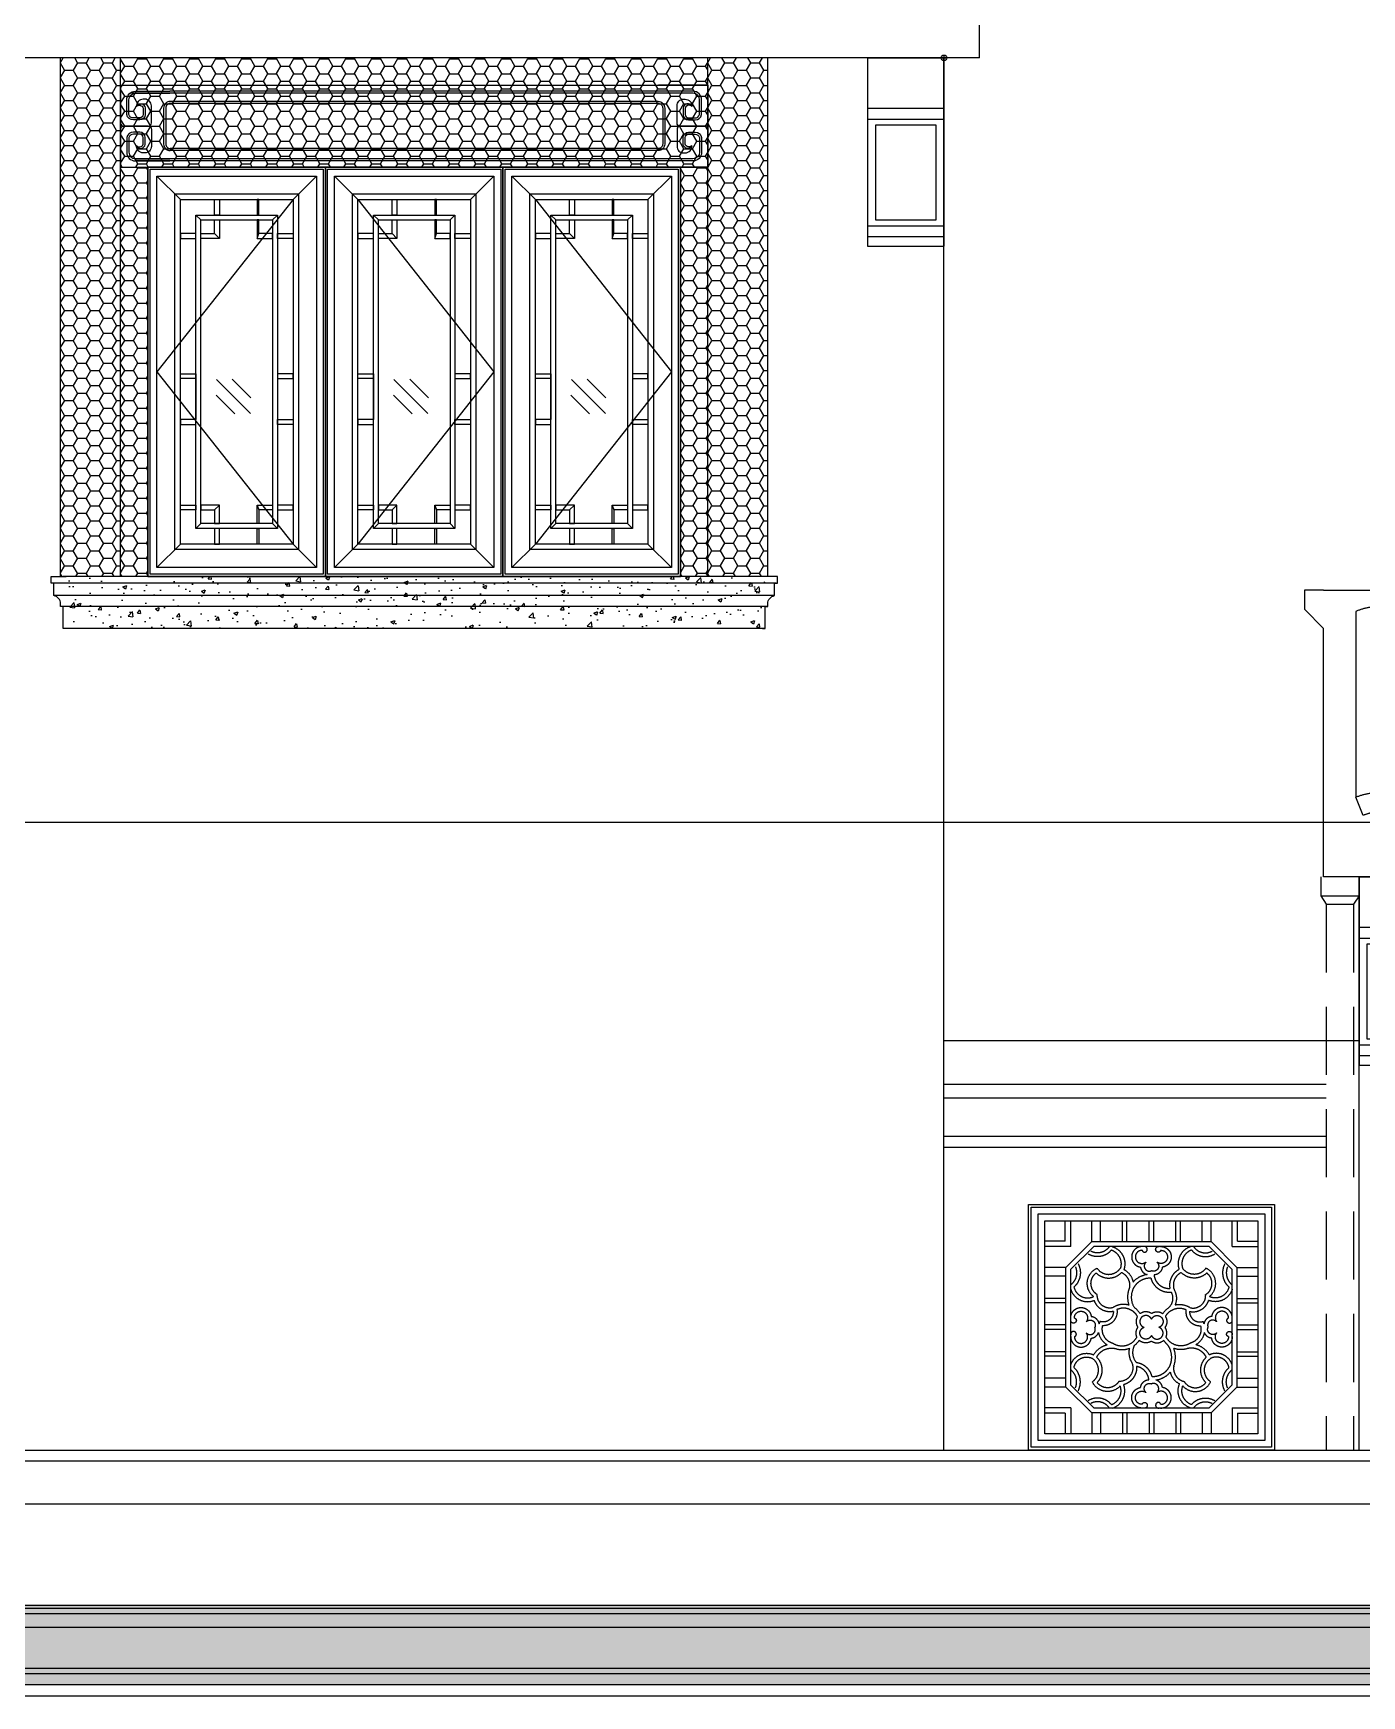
# Model space of a CAD drawing. Extents: x 296441 to 853063, y 459050 to 1117990.
# Drawn here: x 624354 to 629219, y 999063 to 1005153 of the extents above; entities that cross this region are included whole.
import ezdxf
from ezdxf.xclip import XClip

# ---------------------------------------------------------------- set-up
doc = ezdxf.new("R2010")
doc.units = 0
doc.header["$LTSCALE"] = 1000
doc.header["$XCLIPFRAME"] = 0
for name, pattern in [('CENTER-1', [10, 6.25, -1.25, 1.25, -1.25]), ('CENTER2', [28.574999999999996, 19.05, -3.174999999999999, 3.174999999999999, -3.174999999999999]), ('E1-ELEV-N$0$HIDDEN', [0.375, 0.25, -0.125]), ('huachuang-LM-900$0$HIDDEN2', [4.762499999999999, 3.175, -1.5875])]:
    doc.linetypes.add(name, pattern=pattern)
for name, color, linetype in [('17-ELEV$0$G-XREF', 2, 'Continuous'), ('95', 95, 'Continuous'), ('E1-ELEV-N$0$$0$A-ELEV-HEVY', 2, 'Continuous'), ('E1-ELEV-N$0$A-ELEV-HEVY', 2, 'Continuous'), ('E1-ELEV-N$0$A-ELEV-MEDM', 4, 'Continuous'), ('E1-ELEV-N$0$A-ELEV-PFIX', 40, 'Continuous'), ('E1-ELEV-N$0$A-ELEV-THIN', 144, 'Continuous'), ('E1-ELEV-N$0$A-ELEV-XTHIN', 5, 'Continuous'), ('E1-ELEV-N$0$CT-01-E$0$A-ELEV-MEDM-HEVY', 2, 'Continuous'), ('E1-ELEV-N$0$CT-01-E$0$A-ELEV-THIN', 144, 'Continuous'), ('E1-ELEV-N$0$CT-01-E$0$G-XREF', 2, 'Continuous'), ('E1-ELEV-N$0$G-XREF', 2, 'Continuous'), ('E1-ELEV-N$0$LPM540255$0$A-ELEV-MEDM', 4, 'Continuous'), ('E1-ELEV-N$0$LPM540255$0$A-ELEV-THIN', 144, 'Continuous'), ('E1-ELEV-N$0$LPM540255$0$A-ELEV-THIN-GRAY', 252, 'Continuous'), ('E1-ELEV-N$0$LPM540255$0$A-WALL', 1, 'Continuous'), ('E2-E3-ELEV-N$0$G-XREF', 2, 'Continuous'), ('G-GRID', 8, 'CENTER2'), ('G-XREF', 2, 'Continuous'), ('huachuang-LM-900$0$A-DETL-OVLK', 133, 'Continuous'), ('huachuang-LM-900$0$A-ELEV-HDDN', 161, 'huachuang-LM-900$0$HIDDEN2'), ('huachuang-LM-900$0$ele-ss-line', 155, 'Continuous'), ('huachuang-LM-900$0$FUR', 155, 'Continuous'), ('ZT1_通用--填充---PM、LM、DY、JD', 8, 'Continuous'), ('主框线', 4, 'Continuous'), ('副框内口线', 6, 'Continuous'), ('花格栅', 6, 'Continuous'), ('铝合金花格条', 5, 'Continuous')]:
    doc.layers.add(name, color=color, linetype=linetype)
doc.layers.add('E1-ELEV-N$0$CT-01-E$0$A(750)$0$A-ANNO-NPLT', color=215, linetype='Continuous', plot=False)

# ---------------------------------------------------------------- blocks, each defined once
blk = doc.blocks.new('E1-ELEV-N$0$飞砖-E')
at = {"layer": 'E1-ELEV-N$0$A-ELEV-HEVY'}
blk.add_lwpolyline([(0, 0), (70, 0), (70, -70), (0, -140)], dxfattribs=at)
blk = doc.blocks.new('E1-ELEV-N$0$CT-01-E$0$DWD')
at = {"layer": 'E1-ELEV-N$0$CT-01-E$0$A(750)$0$A-ANNO-NPLT'}
for p, q in [((-10, 0), (10, 0)), ((0, 10), (0, -10))]:
    blk.add_line(p, q, dxfattribs=at)
blk.add_circle((0, 0), 10, dxfattribs=at)
blk = doc.blocks.new('E1-ELEV-N$0$CT-01-E')
at = {"layer": 'E1-ELEV-N$0$CT-01-E$0$A-ELEV-MEDM-HEVY'}
for p, q in [((-280, 0), (0, 0)), ((-280, 0), (-280, -690.0000000000437)), ((0, 0), (0, -690.0000000000437)), ((-280, -225.0000000000437), (0, -225.0000000000582)), ((-280, -615.0000000000728), (0, -615.0000000000728)), ((-280, -690.0000000000437), (0, -690.0000000000437))]:
    blk.add_line(p, q, dxfattribs=at)
at = {"layer": 'E1-ELEV-N$0$CT-01-E$0$A-ELEV-THIN', "ltscale": 0.1}
for p, q in [((-280, -185.0000000000728), (0, -185.0000000000873)), ((-280, -655.0000000000582), (0, -655.0000000000582))]:
    blk.add_line(p, q, dxfattribs=at)
blk.add_lwpolyline([(-250, -245.0000000000582), (-30, -245.0000000000582), (-30, -595.0000000000582), (-250, -595.0000000000582)], close=True, dxfattribs=at)
at = {"layer": 'E1-ELEV-N$0$CT-01-E$0$G-XREF'}
blk.add_blockref('E1-ELEV-N$0$CT-01-E$0$DWD', (0, 0), dxfattribs=at)
blk = doc.blocks.new('E1-ELEV-N$0$LPM540255$0$回纹头1A-E')
at = {"layer": 'E1-ELEV-N$0$LPM540255$0$A-ELEV-MEDM'}
for p, q in [((0, 0), (120, 0)), ((0, 0), (0, -200)), ((0, -200), (119.9999999998836, -200))]:
    blk.add_line(p, q, dxfattribs=at)
at = {"layer": 'E1-ELEV-N$0$LPM540255$0$A-ELEV-THIN'}
for points in [[(-1.164153218269348e-10, -91.99999999949068, 0.414213562390854), (7.999999999883585, -99.9999999999709), (67.00000000008731, -99.9999999999709), (7.999999999883585, -99.9999999999709), (67.00000000008731, -99.9999999999709, 0.414213562355336), (75.00000000008731, -91.9999999999709), (74.9999999999709, -50.40000000096916, 0.4142135623908541), (58.9999999999709, -34.39999999996508), (54.99999999915599, -34.39999999999418, 0.4272940225238311), (38.52088220507721, -52.43935514769692, -0.5965115786824848), (55.00000000008731, -56), (54.9999999999709, -72.0000000003929, -0.414213562355336), (46.9999999999709, -79.99999999994179), (31.00000000008731, -79.99999999991269, -0.3445430035071395), (19.99999999988358, -71.99999999991269), (19.99999999988358, -35.99999999902502, -0.414213427603688), (35.99999263870995, -19.99999999998545), (119.9999999997672, -19.99999999998545)], [(121.0000050608069, -45.00000000001455, 0.4142136971421124), (110, -56.00000000069849), (110, -143.9999999999127, 0.4142136971422424), (121.0000050606905, -154.9999999999272, 0.4142136971422424)], [(-1.164153218269348e-10, -108.0000000004511, -0.414213562390854), (7.999999999883585, -99.9999999999709), (67.00000000008731, -99.9999999999709), (7.999999999883585, -99.9999999999709), (67.00000000008731, -99.9999999999709, -0.414213562355336), (75.00000000008731, -107.9999999999709), (74.9999999999709, -149.5999999989726, -0.4142135623908541), (58.9999999999709, -165.5999999999767), (54.99999999915599, -165.5999999999476, -0.4272940225238311), (38.52088220507721, -147.5606448522449, 0.5965115786824848), (55.00000000008731, -143.9999999999418), (54.9999999999709, -127.9999999995489, 0.414213562355336), (46.9999999999709, -120), (31.00000000008731, -120.0000000000291, 0.3445430035071395), (19.99999999988358, -128.0000000000291), (19.99999999988358, -164.0000000009168, 0.414213427603688), (35.99999263870995, -179.9999999999563), (119.9999999997672, -179.9999999999563)]]:
    blk.add_lwpolyline(points, format="xyb", dxfattribs=at)
at = {"layer": 'E1-ELEV-N$0$LPM540255$0$A-ELEV-THIN-GRAY'}
for points in [[(38.48250360201928, -51.30087691385415, -0.7201932216565652), (60.00000000008731, -55.36506726680091), (59.9999999999709, -72.000000000422, -0.4142135623556092), (46.9999999999709, -84.99999999994179), (31.00000000008731, -84.99999999991269, -0.3693926074614691), (14.99999999988358, -71.99999999979627), (14.99999999988358, -35.99999999902502, -0.4142134276036953), (35.9999903383432, -14.99999999998545), (119.9999999997672, -14.99999999998545)], [(121.0000073611736, -40.00000000001455, 0.4142136971425143), (105, -56.00000000100408), (105, -143.9999999999127, 0.4142136971418046), (121.0000073611736, -159.9999999999272)], [(38.48250360201928, -148.6991230860876, 0.7201932216565652), (60.00000000008731, -144.6349327331409), (59.9999999999709, -127.9999999995198, 0.4142135623556092), (46.9999999999709, -115), (31.00000000008731, -115.0000000000291, 0.3693926074614691), (14.99999999988358, -128.0000000001455), (14.99999999988358, -164.0000000009168, 0.4142134276036953), (35.9999903383432, -184.9999999999563), (119.9999999997672, -184.9999999999563)]]:
    blk.add_lwpolyline(points, format="xyb", dxfattribs=at)
blk = doc.blocks.new('*U542')
at = {"layer": 'E1-ELEV-N$0$A-ELEV-MEDM'}
for p, q in [((3.000015183177311, 300.0000000001164), (2150.000000006359, 300.0000000001164)), ((3.000015183177311, 8.731149137020111e-11), (2150.000000006359, 8.731149137020111e-11))]:
    blk.add_line(p, q, dxfattribs=at)
at = {"layer": 'E1-ELEV-N$0$LPM540255$0$A-ELEV-THIN'}
for p, q in [((1968.499992415978, 270.0000000001237), (33.59779423699365, 270.0000000002401)), ((1968.499992415978, 232.5000000000073), (181.5000000001164, 232.5000000000728)), ((1968.499992415978, 67.50000000011642), (181.5000075911084, 67.50000000013824)), ((1968.499992415978, 30.00000000000728), (53.99995055526961, 30.00000000012369))]:
    blk.add_line(p, q, dxfattribs=at)
at = {"layer": 'E1-ELEV-N$0$LPM540255$0$A-ELEV-THIN-GRAY'}
for p, q in [((1968.499992415978, 277.5000000001164), (179.9999999997235, 277.500000000131)), ((1968.499992415978, 240.0000000000073), (181.5000110418332, 240.0000000000728)), ((1968.499992415978, 22.50000000000728), (53.9999433538178, 22.50000000012369)), ((1968.499992415978, 60.00000000011642), (181.4999999993743, 60.00000000013097))]:
    blk.add_line(p, q, dxfattribs=at)
at = {"layer": 'E1-ELEV-N$0$LPM540255$0$A-WALL', "yscale": 1.500000000000582, "zscale": 1.500000000000582}
for p, xscale in [((0, 300.0000000001164), 1.500000000000582), ((2150.000000006359, 300.0000000044456), -1.500000000000582)]:
    blk.add_blockref('E1-ELEV-N$0$LPM540255$0$回纹头1A-E', p, dxfattribs=dict(at, xscale=xscale))
blk = doc.blocks.new('E1-ELEV-N$0$cfdhf')
at = {"layer": 'E1-ELEV-N$0$$0$A-ELEV-HEVY'}
blk.add_lwpolyline([(0, -190.000317406375), (10, -190.000317406375), (10, -110.000317406375), (20, -110.000317406375), (20, -100.000317406375, -0.3620499351813308), (45, -70.00031740637496), (45, -25.00031740637496), (55, -25.00031740637496), (55, -0.0003174063749611378), (0, 0.006060618674382567)], format="xyb", dxfattribs=at)
blk = doc.blocks.new('单层玻璃')
at = {"layer": '95'}
for p, q in [((-1.216571543132886, -0.08520069334190339), (0.08520069322548807, 1.216571543191094)), ((-1.183139254106209, -1.183139254106209), (1.183139254106209, 1.183139254106209)), ((-0.08520069322548807, -1.216571543249302), (1.216571543132886, 0.08520069334190339))]:
    blk.add_line(p, q, dxfattribs=at)
blk = doc.blocks.new('*U2056')
at = {"color": 8}
for p, q in [((118.8000094052404, -18.80000940524042), (33.00000940542668, 66.99999059480615)), ((531.1999905947596, -18.80000940524042), (616.999990595039, 66.99999059480615)), ((118.8000094052404, -1281.19999059476), (33.00000940542668, -1366.999990594806)), ((531.1999905947596, -1281.19999059476), (616.999990595039, -1366.999990594806))]:
    blk.add_line(p, q, dxfattribs=at)
blk.add_lwpolyline([(616.999990595039, -1366.999990594806), (33.00000940542668, -1366.999990594806), (33.00000940542668, 66.99999059480615), (616.999990595039, 66.99999059480615)], close=True)
at = {"color": 2, "ltscale": 250}
blk.add_lwpolyline([(531.1999905947596, -1281.19999059476), (118.8000094052404, -1281.19999059476), (118.8000094052404, -18.80000940524042), (531.1999905947596, -18.80000940524042)], close=True, dxfattribs=at)
at = {"layer": '主框线'}
blk.add_lwpolyline([(642, -1392), (8, -1392), (8, 92), (642, 92)], close=True, dxfattribs=at)
at = {"layer": '副框内口线', "linetype": 'CENTER-1', "ltscale": 40}
blk.add_lwpolyline([(650, -1400), (0, -1400), (0, 100), (650, 100)], close=True, dxfattribs=at)
at = {"layer": '花格栅', "color": 6, "ltscale": 250}
blk.add_lwpolyline([(551.1999905947596, -1301.19999059476), (98.80000940524042, -1301.19999059476), (98.80000940524042, 1.199990594759583), (551.1999905947596, 1.199990594759583)], close=True, dxfattribs=at)
at = {"layer": '铝合金花格条'}
for p, q in [((175.800009411294, -675), (175.8000094103627, -825)), ((474.1999905924313, -675), (474.1999905915, -825))]:
    blk.add_line(p, q, dxfattribs=at)
for points in [[(243.8000094075687, -18.80000940139871), (261.8000094075687, -18.80000940046739), (261.8000094103627, -75.80000940046739), (243.8000094103627, -75.80000940139871)], [(406.1999905942939, -18.80000940139871), (400.1999905942939, -18.80000940046739), (400.1999905915, -75.80000940046739), (406.1999905915, -75.80000940139871)], [(474.1999905915, -1224.19999059476), (175.8000094103627, -1224.19999059476), (175.8000094103627, -75.80000940558966), (474.1999905915, -75.80000940558966)], [(456.1999905915, -1206.19999059476), (193.8000094103627, -1206.19999059476), (193.8000094103627, -93.80000940558966), (456.1999905915, -93.80000940558966)], [(118.8000094061717, -143.8000094027957), (118.8000094052404, -161.8000094027957), (175.8000094052404, -161.8000094055897), (175.8000094061717, -143.8000094055897)], [(531.1999905947596, -143.8000094027957), (531.1999905956909, -161.8000094027957), (474.1999905956909, -161.8000094055897), (474.1999905947596, -143.8000094055897)], [(175.800009411294, -675), (118.800009411294, -675), (118.800009411294, -657), (175.800009411294, -657)], [(474.1999905915, -675), (531.1999905915, -675), (531.1999905915, -657), (474.1999905915, -657)], [(175.800009411294, -825), (118.800009411294, -825), (118.800009411294, -843), (175.800009411294, -843)], [(474.1999905915, -825), (531.1999905915, -825), (531.1999905915, -843), (474.1999905915, -843)], [(118.8000094061717, -1156.199990597088), (118.8000094052404, -1138.199990597088), (175.8000094052404, -1138.199990594294), (175.8000094061717, -1156.199990594294)], [(531.1999905947596, -1156.199990597554), (531.1999905956909, -1138.199990597554), (474.1999905956909, -1138.19999059476), (474.1999905947596, -1156.19999059476)], [(243.8000094075687, -1281.199990598951), (261.8000094075687, -1281.199990599882), (261.8000094103627, -1224.199990599882), (243.8000094103627, -1224.199990598951)], [(406.1999905942939, -1281.199990598951), (400.1999905942939, -1281.199990599882), (400.1999905915, -1224.199990599882), (406.1999905915, -1224.199990598951)]]:
    blk.add_lwpolyline(points, close=True, dxfattribs=at)
for points in [[(193.8000094103627, -93.80000940558966), (175.8000094103627, -75.80000940558966)], [(261.8000094094314, -161.8000094055897), (243.8000094094314, -143.8000094055897), (243.8000094094314, -93.80000940558966), (261.8000094094314, -93.80000940558966), (261.8000094094314, -161.8000094055897), (193.8000094094314, -161.8000094055897), (193.8000094094314, -143.8000094055897), (243.8000094094314, -143.8000094055897)], [(400.1999905924313, -161.8000094055897), (406.1999905924313, -143.8000094055897), (406.1999905924313, -93.80000940558966), (400.1999905924313, -93.80000940558966), (400.1999905924313, -161.8000094055897), (456.1999905924313, -161.8000094055897), (456.1999905924313, -143.8000094055897), (406.1999905924313, -143.8000094055897)], [(456.1999905915, -93.80000940558966), (474.1999905915, -75.80000940558966)], [(261.8000094094314, -1138.19999059476), (243.8000094094314, -1156.19999059476), (243.8000094094314, -1206.19999059476), (261.8000094094314, -1206.19999059476), (261.8000094094314, -1138.19999059476), (193.8000094094314, -1138.19999059476), (193.8000094094314, -1156.19999059476), (243.8000094094314, -1156.19999059476)], [(400.1999905924313, -1138.19999059476), (406.1999905924313, -1156.19999059476), (406.1999905924313, -1206.19999059476), (400.1999905924313, -1206.19999059476), (400.1999905924313, -1138.19999059476), (456.1999905924313, -1138.19999059476), (456.1999905924313, -1156.19999059476), (406.1999905924313, -1156.19999059476)]]:
    blk.add_lwpolyline(points, dxfattribs=at)
at = {"layer": '铝合金花格条', "elevation": -0.06302419923047158}
for points in [[(193.8000094103627, -1206.19999059476), (175.8000094103627, -1224.19999059476)], [(456.1999905915, -1206.19999059476), (474.1999905915, -1224.19999059476)]]:
    blk.add_lwpolyline(points, dxfattribs=at)
at = {"extrusion": (0, 0, -1), "xscale": 52.5, "yscale": 52.5, "zscale": -52.5}
blk.add_blockref('单层玻璃', (-313.1052317788854, -740.4806957957335), dxfattribs=at)
blk = doc.blocks.new('20200401144250')
at = {"ltscale": 1000}
blk.add_lwpolyline([(0, -1500), (1950, -1500), (1950, 0), (0, 0)], close=True, dxfattribs=at)
for points in [[(531.1999905947596, -118.8000094052404), (33.00000940542668, -750), (531.1999905947596, -1381.19999059476)], [(768.8000094052404, -118.8000094052404), (1266.999990594573, -750), (768.8000094052404, -1381.19999059476)], [(1418.80000940524, -118.8000094052404), (1916.999990594573, -750), (1418.80000940524, -1381.19999059476)]]:
    blk.add_lwpolyline(points, dxfattribs=at)
for p in [(0, -100), (650, -100), (1300, -100)]:
    blk.add_blockref('*U2056', p, dxfattribs=at)
blk = doc.blocks.new('E1-ELEV-N$0$cxdsvg')
at = {"layer": 'ZT1_通用--填充---PM、LM、DY、JD', "ltscale": 1000}
h = blk.add_hatch(dxfattribs=at)
h.set_pattern_fill('HONEY', color=256, scale=20)
h.set_pattern_definition([(0, (-2895.000000006985, -0.002319281920790672), (47.625, 27.4963), [31.75, -63.5]), (120, (-2895.000000006985, -0.002319281920790672), (-47.62499431007805, 27.49630985523391), [31.74999999999999, -63.49999999999997]), (59.99999999999999, (-2895.000000006985, -0.002319281920790672), (5.689921946938625e-06, 54.99260985523389), [-63.5, 31.75])])
h.paths.add_polyline_path([(-2895.000000006985, -0.002319281920790672), (-2675.000000007101, -0.002319281920790672), (-2675.000000007101, 1899.993939381093), (-2895.000000006985, 1899.993939381093)])
h = blk.add_hatch(dxfattribs=at)
h.set_pattern_fill('HONEY', color=256, scale=20)
h.set_pattern_definition([(0, (-2675.000000007101, 1499.993939381093), (47.625, 27.4963), [31.75, -63.5]), (120, (-2675.000000007101, 1499.993939381093), (-47.62499431007805, 27.49630985523391), [31.74999999999999, -63.49999999999997]), (59.99999999999999, (-2675.000000007101, 1499.993939381093), (5.689921946938625e-06, 54.99260985523389), [-63.5, 31.75])])
h.paths.add_polyline_path([(-524.9999999998836, 1499.993939381093), (-2675.000000007101, 1499.993939381093), (-2675.000000007101, 1899.993939381093), (-524.9999999998836, 1899.993939381093)])
h = blk.add_hatch(dxfattribs=at)
h.set_pattern_fill('HONEY', color=256, scale=20)
h.set_pattern_definition([(0, (-525, -0.00127560505643487), (47.625, 27.4963), [31.75, -63.5]), (120, (-525, -0.00127560505643487), (-47.62499431007805, 27.49630985523391), [31.74999999999999, -63.49999999999997]), (59.99999999999999, (-525, -0.00127560505643487), (5.689921946938625e-06, 54.99260985523389), [-63.5, 31.75])])
h.paths.add_polyline_path([(-525, -0.00127560505643487), (-304.9999999998836, -0.00127560505643487), (-304.9999999998836, 1899.993939381326), (-525, 1899.993939381326)])
h = blk.add_hatch(dxfattribs=at)
h.set_pattern_fill('HONEY', color=256, scale=20)
h.set_pattern_definition([(0, (-2675.000000006985, -0.00127560505643487), (47.625, 27.4963), [31.75, -63.5]), (120, (-2675.000000006985, -0.00127560505643487), (-47.62499431007805, 27.49630985523391), [31.74999999999999, -63.49999999999997]), (59.99999999999999, (-2675.000000006985, -0.00127560505643487), (5.689921946938625e-06, 54.99260985523389), [-63.5, 31.75])])
h.paths.add_polyline_path([(-2675.000000006985, -0.00127560505643487), (-2575.00000000163, -0.00127560505643487), (-2575.00000000163, 1499.993939375971), (-2675.000000006985, 1499.993939375971)])
h = blk.add_hatch(dxfattribs=at)
h.set_pattern_fill('HONEY', color=256, scale=20)
h.set_pattern_definition([(0, (-625.000000001397, -0.00127560505643487), (47.625, 27.4963), [31.75, -63.5]), (120, (-625.000000001397, -0.00127560505643487), (-47.62499431007805, 27.49630985523391), [31.74999999999999, -63.49999999999997]), (59.99999999999999, (-625.000000001397, -0.00127560505643487), (5.689921946938625e-06, 54.99260985523389), [-63.5, 31.75])])
h.paths.add_polyline_path([(-625.000000001397, 1499.993939373409), (-525, 1499.993939373409), (-525, -0.00127560505643487), (-625.000000001397, -0.00127560505643487)])
h = blk.add_hatch(dxfattribs=at)
h.set_pattern_fill('混凝土', color=256, scale=20)
h.set_pattern_definition([(49.99999999999999, (-2875.000000006636, -190.0063780250493), (143.4520365201507, -12.55042699651902), [15, -165]), (355, (-2875.000000006636, -190.0063780250493), (-27.7502667226, 150.4384267400024), [12, -132]), (100.4514, (-2863.045664006611, -191.052246025065), (115.7018763428043, 137.8879084121907), [12.748038, -140.2284224]), (46.18420000000002, (-2875.000000006636, -150.0063780250493), (213.4482097251289, -33.10380286580362), [22.49999999999999, -247.4999999999999]), (96.6356, (-2857.212651006645, -152.7650394251104), (186.9325411097407, 194.8235741800883), [19.1220576, -210.3426]), (351.1842, (-2875.000000006636, -150.0063780250493), (186.9323890267254, 194.8237201850649), [18, -198]), (21, (-2855.000000006636, -160.0063780250493), (119.3814104236923, -80.52377813306776), [15, -165]), (326.0000000000001, (-2855.000000006636, -160.0063780250493), (48.66306638431634, 145.0300090093706), [12, -132]), (71.4514, (-2845.051553406636, -166.7166992251296), (168.044525716298, 64.50609934199048), [12.748038, -140.2284224]), (37.50000000000001, (-2875.000000006636, -190.0063780250493), (2.431971063458134, 66.5787707662623), [0, -130.4, 0, -134, 0, -132.5]), (7.499999999999999, (-2875.000000006636, -190.0063780250493), (52.61390748842972, 78.88234237647205), [0, -76.39999999999999, 0, -127.4, 0, -50.5]), (327.5, (-2919.600000006612, -190.0063780250493), (106.7644872344818, -4.510974346875951), [0, -50, 0, -156, 0, -207]), (317.5, (-2939.600000006612, -190.0063780250493), (116.6372338684772, 20.02099646646354), [0, -65, 0, -103.6, 0, -147])])
h.paths.add_polyline_path([(-315, -190.0063780250493), (-2875.000000006636, -190.0063780250493), (-2875.000000006636, -0.006060618674382567), (-315, -0.006060618674382567)])
at = {"layer": 'E1-ELEV-N$0$A-ELEV-HEVY'}
for p, q in [((-315, -0.00127560505643487), (-2885.000000006636, -0.00127560505643487)), ((-315.0000000001164, -190.0063780250493), (-2885.000000006636, -190.0063780250493))]:
    blk.add_line(p, q, dxfattribs=at)
at = {"layer": 'E1-ELEV-N$0$A-ELEV-MEDM'}
for p, q in [((-2895.000000006985, -0.006060618674382567), (-2895.000000007101, 1899.993939381326)), ((-2675.000000006985, -0.006060618674382567), (-2675.000000007101, 1899.993939381326)), ((-525, -0.006060618674382567), (-524.9999999998836, 1899.993939381326)), ((-305, -0.006060618674382567), (-304.9999999998836, 1899.993939381326)), ((-2675.000000007101, 1499.993939381326), (-524.9999999998836, 1499.993939381093)), ((-2575.000000006985, -0.006060618674382567), (-2575.000000006985, 1499.993939381326)), ((-625, -0.006060618674382567), (-625, 1499.993939381326))]:
    blk.add_line(p, q, dxfattribs=at)
at = {"layer": 'E1-ELEV-N$0$A-ELEV-XTHIN'}
for p, q in [((-275.0000000001164, -25.00637802504934), (-2925.000000006636, -25.00637802504934)), ((-280.0000000001164, -70.00637802504934), (-2920.000000006636, -70.00637802504934)), ((-305.0000000001164, -110.0063780250493), (-2895.000000006636, -110.0063780250493))]:
    blk.add_line(p, q, dxfattribs=at)
at = {"ltscale": 1000}
blk.add_blockref('20200401144250', (-2575.000000006985, 1499.993939381326), dxfattribs=at)
at = {"layer": 'E1-ELEV-N$0$A-ELEV-HEVY'}
for name, p in [('*U542', (-2675.000000006286, 1499.993939381326)), ('E1-ELEV-N$0$cfdhf', (-325, -0.006060618674382567))]:
    blk.add_blockref(name, p, dxfattribs=at)
at = {"layer": 'E1-ELEV-N$0$A-ELEV-HEVY', "xscale": -1}
blk.add_blockref('E1-ELEV-N$0$cfdhf', (-2875.000000006636, -0.006060618674382567), dxfattribs=at)
blk = doc.blocks.new('huachuang-LM-900$0$drrr')
at = {"layer": 'huachuang-LM-900$0$ele-ss-line'}
for points in [[(-18706.44007660413, 24243.28480743409, -0.3796547044197711), (-18828.51807588732, 24222.73117650527, -0.3796547044197711)], [(-18717.62841935992, 24261.23006307183, -0.3890092409246007), (-18814.16184445957, 24237.087407933, -0.3890092409246007)], [(-18706.44007660413, 24243.28480743409, -0.4000513454454269), (-18659.13050868081, 24148.21121897535)], [(-18702.34877878951, 24261.23006307183, -0.4216024185527203), (-18640.85149299663, 24140.92101039076, -0.4035309250147612)], [(-18543.77376443451, 24261.23006307183, 0.9486523934425225), (-18553.19792763171, 24153.37731623388, 0.3068643581174026), (-18518.523498102, 24113.8484680402, 0.2821081503668065)], [(-18544.45072147388, 24241.59887447003, 1.40676086627731), (-18525.13275042806, 24179.23326564257, 0.8457872710994133), (-18495.81750864819, 24134.23739857562, 0.6327781890346484)], [(-18544.4616770015, 24241.59925051868, 0.5149811279970035), (-18525.05204367003, 24233.57966533123, 0.8394933954766106), (-18535.53741102025, 24261.23006307183, 0.9759562179160017)], [(-18447.18429582131, 24241.59887447003, -1.40676086627731), (-18466.50226686713, 24179.23326564257, -0.8457872710994133), (-18495.81750864819, 24134.23739857562, -0.6327781890346484)], [(-18447.86125286068, 24261.23006307183, -0.9486523934655684), (-18438.43708966377, 24153.37731623388, -0.3600831114455223), (-18481.96222089005, 24112.42498366673, -0.3873103073286403)], [(-18447.17334029369, 24241.59925051868, -0.5149811279970035), (-18466.58297362515, 24233.57966533123, -0.8394933954766106), (-18456.09760627494, 24261.23006307183, -0.9759562179160017)], [(-18289.28623850678, 24261.23006307183, 0.4216024185527203), (-18350.78352429875, 24140.92101039076, 0.4035309250147612)], [(-18285.19494069106, 24243.28480743409, 0.4000513454454269), (-18332.50450861418, 24148.21121897535)], [(-18285.19494069106, 24243.28480743409, 0.37965470441739), (-18163.11694140856, 24222.73117650484, 0.37965470441739)], [(-18274.00659793567, 24261.23006307183, 0.3890092409226463), (-18177.47317283652, 24237.08740793277, 0.3890092409226463)], [(-18895.71987951285, 24155.52937287962, -0.3417006205273901), (-18920.1032229343, 24060.12388755756)], [(-18881.00404570429, 24170.2452066883, -0.3449598119041409), (-18903.03211938747, 24048.79248418584)], [(-18800.00931475861, 23998.34902860311, -0.5578947079026968), (-18781.86122895276, 24147.63256330479)], [(-18700.31716965742, 23939.5812335872, -0.4975291349474307), (-18780.44482588051, 24008.60020404371, -0.531216023126689), (-18786.12351091749, 24122.34227130735, 0.4176869340858921), (-18652.72821367709, 24124.90486453043, -0.3482142362360606), (-18612.21455431554, 24042.68404105058, -0.3457872164411792)], [(-18781.86122895276, 24147.63256330479, 0.5301147014872915), (-18659.13050868081, 24148.21121897792, 0.4176869340815832)], [(-18640.85149299663, 24140.92101039076, -0.231358389258697), (-18592.32366031525, 24074.54156571397)], [(-18350.78352429985, 24140.92101039056, 0.3270154344390024), (-18399.28380991123, 24041.50512605753)], [(-18291.31784763777, 23939.5812335872, 0.4975291349474307), (-18211.19019141518, 24008.60020404371, 0.531216023126689), (-18205.51150637879, 24122.34227130735, -0.4176869340858921), (-18338.90680361919, 24124.90486453043, 0.3908110369154717), (-18376.27902784336, 24033.3461717103, 0.2799280340896067)], [(-18191.62570253697, 23998.34902860311, 0.5578947079047148), (-18209.77378834283, 24147.63256330497, -0.5301147014814644), (-18332.50450861418, 24148.21121897555)], [(-18110.6309715914, 24170.24520668757, 0.3449598119018253), (-18088.60289790772, 24048.79248418584)], [(-18095.91513778274, 24155.52937287899, 0.3417006205245881), (-18071.53179436198, 24060.12388755756)], [(-18920.1032229343, 24036.75186393799, 0.4371314547628702), (-18796.25008862885, 23978.56378645964)], [(-18903.03223817331, 24048.79301167855, 0.4793489466745911), (-18800.00931475822, 23998.34902860274, 2.012087229757842)], [(-18612.21455431554, 24042.68404105058, 0.1860253504738854), (-18613.9656788002, 23953.17827147996, 0.1860253504738854)], [(-18594.0274009697, 24035.26317250936, 0.241132090806021), (-18585.83661863834, 23940.05884914107, 0.241132090806021)], [(-18498.71494447091, 24095.01831289281, 0.3152033184477099), (-18594.0274009697, 24035.26317250936)], [(-18518.5234981001, 24113.84846804039, 0.1835353384424862), (-18592.32366031525, 24074.54156571397)], [(-18498.71494447091, 24095.01831289281, 0.371554337404031), (-18392.6506703819, 24022.35125449027, 0.371554337404031)], [(-18481.96222089005, 24112.42498366673, 0.4011596528648583), (-18399.28380991123, 24041.50512605753)], [(-18376.27902784336, 24033.3461717103, -0.2326181594245149), (-18371.89602663439, 23954.68500780509, -0.2326181594245149)], [(-18071.53179436198, 24036.75186393799, -0.4371314547628702), (-18195.38492866683, 23978.56378645964)], [(-18088.60277912218, 24048.79301167855, -0.4793489466745911), (-18191.62570253807, 23998.34902860274, -2.012087229757842)], [(-18696.17855110236, 23920.37931511061, -0.3872514771437005), (-18796.25008862836, 23978.56378645964, -0.3872514771437005)], [(-18613.9656788002, 23953.17827147996, 0.2239244659218461), (-18700.31716965742, 23939.581233587)], [(-18392.6506703819, 24022.35125448989, -0.3248643142744294), (-18403.88188149538, 23941.30699339815)], [(-18371.89602663439, 23954.68500780509, -0.2086865544350221), (-18291.31784763797, 23939.581233587)], [(-18295.45646619391, 23920.37931511061, 0.3872514771439045), (-18195.38492866723, 23978.56378645947, 0.3872514771439045)], [(-18900.47241038078, 23885.58851713918, -0.5149811279970035), (-18892.45282519297, 23866.1788838082, -0.8394933954766106), (-18920.1032229343, 23876.66425115792, -0.9759562179160017)], [(-18920.1032229343, 23884.90060457256, -0.9486523934655684), (-18812.25047609627, 23894.32476776981, -0.3384672156812081), (-18771.66664287559, 23854.39188255531, -0.3873103073286403)], [(-18900.47203433268, 23885.57756161171, -1.40676086627731), (-18838.10642550497, 23866.25959056623, -0.8457872710994133), (-18793.11055843802, 23836.94434878567, -0.6327781890346484)], [(-18696.1060839204, 23920.39496678605, -0.521855203615898), (-18766.58067372313, 23867.86474338837, 0.03763907840860867), (-18771.66664287559, 23854.39188255512, 0.03763907840860867)], [(-18569.45014762959, 23893.46676418206, 0.3983128156243109), (-18677.32643409643, 23930.07925121867, -0.4775690475434103), (-18753.70110040315, 23845.58999811605, 0.4096101324698925), (-18699.11992488766, 23753.75273167321, 0.4403961775666117), (-18572.43983901536, 23786.2904530197)], [(-18555.57396273851, 23908.74251082104, 0.1074564466369179), (-18585.83661863834, 23940.05884914107, 0.1074564466369179)], [(-18569.45014762959, 23893.46676418224, 0.3000145324071197), (-18566.75482729999, 23836.94434878567)], [(-18495.81750864819, 23879.18862862945, 1.577817901484526), (-18534.72681764152, 23836.94434878567, 0.8469695493025281)], [(-18495.81750864819, 23909.39069147734, 0.3205417871131805), (-18555.57396273851, 23908.74251082104, 0.3205417871131805)], [(-18495.81750864819, 23909.39069147734, -0.3205417871107491), (-18436.06105455827, 23908.74251082122, -0.3205417871107491)], [(-18495.81750864819, 23879.18862862945, -1.577817901521906), (-18456.90819965407, 23836.94434878567, -0.8469695493025281)], [(-18436.06105455847, 23908.74251082104, -0.1131033918174984), (-18403.88188149498, 23941.3069933987, -0.1131033918174984)], [(-18422.18486966629, 23893.46676418298, -0.3000145324110707), (-18424.88018999639, 23836.94434878567)], [(-18422.18486966629, 23893.46676418206, -0.3983128156243109), (-18314.30858320005, 23930.07925121867, 0.4775690475434103), (-18237.93391689383, 23845.58999811605, -0.4096101324698925), (-18292.51509240772, 23753.75273167321, -0.4403961775666117), (-18419.19517828072, 23786.2904530197)], [(-18295.52893337638, 23920.39496678623, 0.5218552036168222), (-18225.05434357356, 23867.86474338837, -0.03763907841364877), (-18219.9683744211, 23854.39188255311)], [(-18071.53179436198, 23884.90060457256, 0.9486523934655684), (-18179.38454120002, 23894.32476776981, 0.3384672156812081), (-18219.96837442, 23854.39188255531, 0.3873103073286403)], [(-18091.1629829628, 23885.57756161171, 1.40676086627731), (-18153.52859179061, 23866.25959056623, 0.8457872710994133), (-18198.52445885826, 23836.94434878567, 0.6327781890346484)], [(-18091.16260691451, 23885.58851713918, 0.5149811279970035), (-18099.18219210231, 23866.1788838082, 0.8394933954766106), (-18071.53179436198, 23876.66425115792, 0.9759562179160017)], [(-18900.47241038078, 23788.30018043216, 0.5149811279970035), (-18892.45282519297, 23807.70981376295, 0.8394933954766106), (-18920.1032229343, 23797.22444641323, 0.9759562179160017)], [(-18920.1032229343, 23788.9880929988, 0.9486523934425225), (-18812.25047609627, 23779.56392980136, 0.2821081503668065), (-18773.98660639774, 23810.16059393012, 0.2821081503668065)], [(-18900.47203433268, 23788.31113595963, 1.40676086627731), (-18838.10642550497, 23807.62910700493, 0.8457872710994133), (-18793.11055843802, 23836.94434878567, 0.6327781890346484)], [(-18773.98660639774, 23810.16059393029, 0.217415033330206), (-18728.47985852171, 23744.922226738)], [(-18586.37624184007, 23740.8478140851, 0.08939466088811948), (-18559.99972492191, 23768.77627987005)], [(-18572.43983901536, 23786.29045301916, -0.2653927023362111), (-18566.75482729999, 23836.94434878567)], [(-18495.81750864819, 23764.49800609381, -0.3515454070620089), (-18559.99972492191, 23768.77627987005, -0.3515454070620089)], [(-18495.81750864819, 23794.7000689417, -1.577817901484526), (-18534.72681764152, 23836.94434878567, -0.8469695493025281)], [(-18495.81750864819, 23794.7000689417, 1.577817901521906), (-18456.90819965407, 23836.94434878567, 0.8469695493025281)], [(-18495.81750864819, 23764.49800609381, 0.351545407059238), (-18431.63529237397, 23768.77627986967, 0.351545407059238)], [(-18412.52049045455, 23746.70500379957, -0.06771598062680353), (-18431.63529237397, 23768.77627987005)], [(-18419.19517828023, 23786.29045301844, 0.2653927023403264), (-18424.88018999639, 23836.94434878567)], [(-18217.64841089834, 23810.16059393139, -0.2174150333340232), (-18263.15515877417, 23744.92222673782)], [(-18071.53179436198, 23788.9880929988, -0.9486523934425225), (-18179.38454120002, 23779.56392980136, -0.2821081503733662), (-18217.64841089834, 23810.16059393122, -0.2821081503733662)], [(-18091.1629829628, 23788.31113595963, -1.40676086627731), (-18153.52859179061, 23807.62910700493, -0.8457872710994133), (-18198.52445885826, 23836.94434878567, -0.6327781890346484)], [(-18091.16260691451, 23788.30018043216, -0.5149811279970035), (-18099.18219210231, 23807.70981376295, -0.8394933954766106), (-18071.53179436198, 23797.22444641323, -0.9759562179160017)], [(-18920.1032229343, 23638.09313740113, -0.4611821273982161), (-18799.119158861, 23691.69442156946)], [(-18903.03223817331, 23625.0956858928, -0.4958514351015066), (-18807.61309795219, 23673.98298923173, -2.012087229757842)], [(-18799.67141862374, 23691.95688753004, -0.2151780265183517), (-18728.47985852151, 23744.92222673782, -0.2151780265183517)], [(-18598.98434691448, 23651.53744308071, -0.5402960717921979), (-18667.47336390465, 23552.31703155252, -0.531216023126689), (-18781.21543116885, 23546.63834651554, 0.4176869340858921), (-18783.77802439321, 23680.03364375608, -0.3413264389719653), (-18686.00141219952, 23725.62359013144, -0.2799280340896067)], [(-18686.00141219932, 23725.62359013126, 0.1759169368075534), (-18612.0981320853, 23726.79880928038, 0.1759169368075534)], [(-18612.0981320853, 23726.79880928038, 0.199315088517921), (-18598.98434691448, 23651.53744308109)], [(-18586.37624184007, 23740.8478140851, 0.3102830865776203), (-18574.05467289651, 23651.13489215804, 0.1993150885177624)], [(-18397.60761632548, 23638.62552506198, 0.2682793314858808), (-18412.52049045415, 23746.70500379902, 0.2037831621563087)], [(-18378.66170428827, 23633.10887745819, 0.3990992776016675), (-18324.16165339073, 23552.31703155252, 0.531216023126689), (-18210.41958612743, 23546.63834651554, -0.4176869340858921), (-18207.85699290247, 23680.03364375608, 0.3413264389719653), (-18305.63360509586, 23725.62359013144)], [(-18305.63360509986, 23725.62359013053, -0.1737396376441126), (-18378.68038918921, 23726.47647475987, -0.1737396376441126)], [(-18378.66170428827, 23633.10887745746, 0.1878702058045415), (-18378.68038918921, 23726.47647475969)], [(-18191.96359867174, 23691.95688753004, 0.2151780265191327), (-18263.15515877417, 23744.92222673782, 0.2151780265191327)], [(-18071.53179436198, 23638.09313740113, 0.4590528041932906), (-18191.96359867174, 23691.95688753004, 0.4590528041932906)], [(-18088.60277912218, 23625.0956858928, 0.4958514351015066), (-18184.02191934409, 23673.98298923173, 2.012087229757842)], [(-18895.71987951285, 23518.35932469166, 0.341700620526961), (-18920.1032229343, 23613.76481001377)], [(-18881.00404570409, 23503.64349088298, 0.3449598119041731), (-18903.03211938747, 23625.09621338551)], [(-18660.28399039975, 23529.1238626844, -0.5404089007059429), (-18806.50572316662, 23550.90062848013, 0.5328604733506147), (-18807.61309795219, 23673.98298923173)], [(-18574.28440042975, 23631.27875190466, -0.3600518385146682), (-18641.82009970614, 23535.82665399843)], [(-18509.67279640563, 23561.46371390389, 0.3357886383270802), (-18574.28440042975, 23631.27875190466)], [(-18492.92007282427, 23578.87038467835, 0.300878600136266), (-18574.05467289651, 23651.13489215804, 0.300878600136266)], [(-18492.92007282427, 23578.87038467835, 0.3152033184477099), (-18397.60761632548, 23638.62552506198)], [(-18473.11151919318, 23560.04022953114, 0.1908882673808651), (-18397.14561464372, 23601.8967793444)], [(-18397.14561464372, 23601.8967793444, 0.2299825310230659), (-18348.10946661115, 23539.9627882382)], [(-18331.35102689523, 23529.1238626844, 0.5404089007060114), (-18185.12929412867, 23550.90062848013, -0.5328604733506147), (-18184.02191934409, 23673.98298923173)], [(-18110.6309715914, 23503.64349088367, -0.3449598119019437), (-18088.60289790772, 23625.09621338551)], [(-18095.91513778274, 23518.35932469229, -0.3417006205241589), (-18071.53179436198, 23613.76481001377)], [(-18706.44007660413, 23430.60389013707, 0.4138092246666456), (-18660.28399039975, 23529.12386268458)], [(-18698.34138433972, 23412.65863449953, 0.4093857051172342), (-18641.82009970614, 23535.82665399843, 0.4077157016251973)], [(-18543.77376443451, 23412.65863449953, -0.9486523934425225), (-18553.19792763171, 23520.51138133747, -0.3600831114453709), (-18509.67279640563, 23561.46371390389, -0.2821081503668065)], [(-18544.45072147388, 23432.28982310112, -1.40676086627731), (-18525.13275042806, 23494.65543192858, -0.8457872710994133), (-18495.81750864819, 23539.65129899573, -0.6327781890346484)], [(-18447.18429582131, 23432.28982310112, 1.40676086627731), (-18466.50226686713, 23494.65543192858, 0.8457872710994133), (-18495.81750864819, 23539.65129899573, 0.6327781890346484)], [(-18447.86125286068, 23412.65863449953, 0.9486523934752733), (-18438.43708966377, 23520.51138133747, 0.306864358116941), (-18473.11151919318, 23560.04022953114, 0.306864358116941)], [(-18289.28623850678, 23412.65863449953, -0.4451762697131996), (-18348.10946661005, 23539.9627882382, -0.4035309250147612)], [(-18285.19494069106, 23430.60389013707, -0.4138092246666456), (-18331.35102689523, 23529.12386268458)], [(-18706.44007660413, 23430.60389013726, 0.379654704419777), (-18828.51807588732, 23451.15752106608, 0.379654704419777)], [(-18717.62841935992, 23412.65863449953, 0.3890092409241501), (-18814.16184445947, 23436.80128963821, 0.3890092409241501)], [(-18544.4616770015, 23432.28944705266, -0.5149811279970035), (-18525.05204367003, 23440.30903223994, -0.8394933954766106), (-18535.53741102025, 23412.65863449953, -0.9759562179160017)], [(-18447.17334029369, 23432.28944705266, 0.5149811279970035), (-18466.58297362515, 23440.30903223994, 0.8394933954766106), (-18456.09760627494, 23412.65863449953, 0.9759562179160017)], [(-18285.19494069106, 23430.60389013726, -0.3796547044173969), (-18163.11694140856, 23451.1575210665, -0.3796547044173969)], [(-18274.00659793567, 23412.65863449953, -0.3890092409221957), (-18177.47317283661, 23436.80128963845, -0.3890092409221957)]]:
    blk.add_lwpolyline(points, format="xyb", dxfattribs=at)
blk = doc.blocks.new('huachuang-LM-900')
at = {"layer": 'huachuang-LM-900$0$A-DETL-OVLK'}
for points in [[(890, 10), (10, 10), (10, 890), (890, 890)], [(865, 35), (35, 35), (35, 865), (865, 865)], [(840, 60), (60, 60), (60, 840), (840, 840)], [(231, 136.5), (136.5, 231), (136.5, 669), (231, 763.5), (668.25, 763.5), (762.75, 669), (762.75, 231), (668.25, 136.5)], [(745.5, 661.5), (660.75, 745.5), (238.5, 745.5), (153.75, 661.5), (153.75, 238.5), (238.5, 154.5), (660.75, 154.5), (745.5, 238.5)]]:
    blk.add_lwpolyline(points, close=True, dxfattribs=at)
at = {"layer": 'huachuang-LM-900$0$A-ELEV-HDDN'}
blk.add_lwpolyline([(900, 0), (0, 0), (0, 900), (900, 900)], close=True, dxfattribs=at)
at = {"layer": 'huachuang-LM-900$0$ele-ss-line'}
for p, q in [((134.25, 765), (134.25, 840)), ((134.25, 765), (134.25, 840)), ((154.5, 745.5), (154.5, 840)), ((154.5, 745.5), (154.5, 840)), ((343.5, 763.5), (343.5, 840)), ((360, 763.5), (360, 840)), ((441.75, 763.5), (441.75, 840)), ((458.25, 763.5), (458.25, 840)), ((539.25, 763.5), (539.25, 840)), ((555.75, 763.5), (555.75, 840)), ((745.5, 745.5), (745.5, 840)), ((745.5, 745.5), (745.5, 840)), ((765, 765), (765, 840)), ((765, 765), (765, 840)), ((134.25, 765), (60, 765)), ((134.25, 765), (60, 765)), ((154.5, 745.5), (60, 745.5)), ((154.5, 745.5), (60, 745.5)), ((745.5, 745.5), (840, 745.5)), ((745.5, 745.5), (840, 745.5)), ((765, 765), (840, 765)), ((765, 765), (840, 765)), ((136.5, 555.75), (60, 555.75)), ((762.75, 555.75), (840, 555.75)), ((136.5, 539.25), (60, 539.25)), ((762.75, 539.25), (840, 539.25)), ((136.5, 458.25), (60, 458.25)), ((136.5, 441.75), (60, 441.75)), ((762.75, 458.25), (840, 458.25)), ((762.75, 441.75), (840, 441.75)), ((136.5, 360), (60, 360)), ((136.5, 343.5), (60, 343.5)), ((762.75, 360), (840, 360)), ((762.75, 343.5), (840, 343.5)), ((154.5, 154.5), (60, 154.5)), ((154.5, 154.5), (60, 154.5)), ((134.25, 135), (60, 135)), ((134.25, 135), (60, 135)), ((134.25, 135), (134.25, 60)), ((134.25, 135), (134.25, 60)), ((154.5, 154.5), (154.5, 60)), ((154.5, 154.5), (154.5, 60)), ((343.5, 136.5), (343.5, 60)), ((360, 136.5), (360, 60)), ((441.75, 136.5), (441.75, 60)), ((458.25, 136.5), (458.25, 60)), ((539.25, 136.5), (539.25, 60)), ((555.75, 136.5), (555.75, 60)), ((745.5, 154.5), (840, 154.5)), ((745.5, 154.5), (745.5, 60)), ((745.5, 154.5), (745.5, 60)), ((745.5, 154.5), (840, 154.5)), ((765, 135), (840, 135)), ((765, 135), (765, 60)), ((765, 135), (765, 60)), ((765, 135), (840, 135))]:
    blk.add_line(p, q, dxfattribs=at)
at = {"layer": 'huachuang-LM-900$0$FUR', "ltscale": 50}
for p, q in [((231, 763.5), (231, 840)), ((263.25, 763.5), (263.25, 840)), ((636, 763.5), (636, 840)), ((668.25, 763.5), (668.25, 840)), ((136.5, 669), (60, 669)), ((136.5, 636.75), (60, 636.75)), ((762.75, 669), (840, 669)), ((762.75, 636.75), (840, 636.75)), ((136.5, 263.25), (60, 263.25)), ((762.75, 263.25), (840, 263.25)), ((136.5, 231), (60, 231)), ((762.75, 231), (840, 231)), ((231, 136.5), (231, 60)), ((263.25, 136.5), (263.25, 60)), ((636, 136.5), (636, 60)), ((668.25, 136.5), (668.25, 60))]:
    blk.add_line(p, q, dxfattribs=at)
at = {"layer": 'huachuang-LM-900$0$ele-ss-line', "linetype": 'ByBlock', "xscale": 0.6969696076929423, "yscale": 0.6969696076929423, "zscale": 0.6969696076929423}
blk.add_blockref('huachuang-LM-900$0$drrr', (13341, -16164), dxfattribs=at)
blk = doc.blocks.new('E1-ELEV-N$0$cvfdj')
at = {"layer": 'E1-ELEV-N$0$A-ELEV-PFIX', "linetype": 'E1-ELEV-N$0$HIDDEN'}
for p, q in [((-140.0000000001164, 0), (-140, -140)), ((0, 0), (-140.0000000001164, 0)), ((0, 0), (-1.164153218269348e-10, -139.9999999998836)), ((-140, -140), (-120, -170.7817803304642)), ((-140, -140), (-1.164153218269348e-10, -139.9999999998836)), ((-120, -170.7817803304642), (-119.999999958166, -5720.000000003663)), ((-120, -170.7817803304642), (-20, -170.7817803304642)), ((-1.164153218269348e-10, -140), (-20, -170.7817803304642)), ((-20, -170.7817803304642), (-19.99999995816597, -5720.000000003691))]:
    blk.add_line(p, q, dxfattribs=at)
blk = doc.blocks.new('E1-ELEV-N')
at = {"layer": 'E1-ELEV-N$0$A-ELEV-HEVY'}
for p, q in [((269.9999999944121, 9699.99999999348), (269.9999999944121, 11309.99999999348)), ((269.9999999944121, 9699.99999999348), (-4470.000000005588, 9699.99999999348)), ((139.9999999944121, 4600.00000000326), (139.9999999944121, 9699.99999999348)), ((-8070, 7750.000018869294), (-3330.000000005588, 7750.000018869294)), ((-8070, 6699.999999993481), (-8070, 7610.000018869294)), ((-3330.000000005588, 6699.999999993481), (-8070, 6699.999999993481)), ((-7940, 4600.00000000326), (-7940, 6699.999999993481)), ((-9459.999999998137, 6099.999999993481), (-8060.000000256114, 6099.999999993481)), ((-9459.999999997905, 5939.999997570412), (-8060.00000025495, 5939.999997570412)), ((-9459.999999997905, 5709.999998940155), (-8060.000000253087, 5709.999998940155)), ((-9599.999999997439, 4600.00000000326), (140.0000000055879, 4600.00000000326)), ((-9599.999999997439, 4559.999999993481), (140.0000000055879, 4559.999999993481)), ((-9599.999999997439, 4402.756912861718), (140.0000000055879, 4402.756912861718)), ((140.0000000055879, 4030.000000061467), (-9599.999999997206, 4030.000000105239)), ((140.0000000055879, 3739.999999991152), (-9599.999999997206, 3740.000000034925))]:
    blk.add_line(p, q, dxfattribs=at)
at = {"layer": 'E1-ELEV-N$0$A-ELEV-MEDM'}
blk.add_line((140.0000000055879, 3799.999999973457), (-9599.999999997206, 3800.000000017229), dxfattribs=at)
at = {"layer": 'E1-ELEV-N$0$A-ELEV-THIN'}
for p, q in [((140.0000000055879, 4019.999999992084), (-9599.999999997206, 4020.000000035856)), ((140.0000000055879, 3999.999999989755), (-9599.999999997206, 4000.000000033528)), ((140.0000000055879, 3949.999999980908), (-9599.999999997206, 3950.00000002468)), ((140.0000000055879, 3780.000000022119), (-9599.999999997206, 3780.000000065891))]:
    blk.add_line(p, q, dxfattribs=at)
for points in [[(-7771.999999973923, 6991.500006454298), (-7772.000000844477, 7672.000016857171, 0.199999999910216), (-7952.00000080443, 7672.000016830163), (-7952.000000005821, 6991.500006536953)], [(-7799.692267090082, 6925.038370945957, 0.1999999998863418), (-7924.307651767507, 6925.038370986003), (-7951.999999933876, 6991.500006364193, -0.1999999999128089), (-7771.999999886379, 6991.500006417744), (-7799.692347978242, 6925.038370986003)]]:
    blk.add_lwpolyline(points, format="xyb", dxfattribs=at)
at = {"layer": 'E1-ELEV-N$0$A-ELEV-XTHIN'}
for p, q in [((-9459.999999997905, 5889.999998940155), (-8060.000000254484, 5889.999998940155)), ((-9459.999999997905, 5749.999998940155), (-8060.000000253553, 5749.999998940155))]:
    blk.add_line(p, q, dxfattribs=at)
at = {"layer": 'E1-ELEV-N$0$A-ELEV-HEVY'}
blk.add_blockref('E1-ELEV-N$0$cxdsvg', (-200, 7800.006060612388), dxfattribs=at)
at = {"layer": 'E1-ELEV-N$0$A-ELEV-HEVY', "xscale": -1}
blk.add_blockref('E1-ELEV-N$0$飞砖-E', (-8070, 7750.000018869294), dxfattribs=at)
at = {"layer": 'E1-ELEV-N$0$A-ELEV-XTHIN'}
ref = blk.add_blockref('E1-ELEV-N$0$cvfdj', (-7940.000000259839, 6770), dxfattribs=at)
XClip(ref).set_block_clipping_path([(-140.00000000005912, -2170.0000000065193), (-5.911715561524034e-11, -69.99999999979991)])
at = {"layer": 'E1-ELEV-N$0$G-XREF'}
for name, p in [('E1-ELEV-N$0$CT-01-E', (140.0000337853562, 9699.99999999348)), ('E1-ELEV-N$0$CT-01-E', (-7659.999966220232, 6699.999999993481)), ('huachuang-LM-900', (-9149.999999998137, 4599.999999993481))]:
    blk.add_blockref(name, p, dxfattribs=at)
blk = doc.blocks.new('E2-E3-ELEV-N')
at = {"layer": 'E2-E3-ELEV-N$0$G-XREF'}
ref = blk.add_blockref('E1-ELEV-N', (0, 0), dxfattribs=at)
XClip(ref).set_block_clipping_path([(1.818989403545856e-12, 4600.000000003201), (-5.586116458289325e-09, -2500.000000006519), (-10599.99999999619, -2500.000000006519), (-10599.99999999619, 8000.000018869294), (-299.9999999961929, 8000.000018869294), (-299.9999999961929, 4600.000000003201)])
blk = doc.blocks.new('fewerr')
at = {"layer": 'E1-ELEV-N$0$A-ELEV-HEVY', "color": 169}
for p, q in [((5924307.857988197, 575518.9373236061), (5924307.857988197, 577128.9373236061)), ((5924307.857988197, 575518.9373236061), (5924177.857988197, 575518.9373236061)), ((5924177.857988197, 571918.9373236061), (5924177.857988197, 575518.9373236061)), ((5925567.858112999, 573568.9373424819), (5926897.858112999, 573568.9373424819)), ((5925567.858112999, 572518.9373236061), (5925567.858112999, 573428.9373424819)), ((5925697.858112999, 572518.9373236061), (5925567.858112999, 572518.9373236061)), ((5925697.858112999, 571918.9373236061), (5925697.858112999, 572518.9373236061)), ((5924177.857988197, 571918.9373236061), (5925697.858112999, 571918.9373236061))]:
    blk.add_line(p, q, dxfattribs=at)
blk.add_lwpolyline([(5925567.858112999, 573568.9373424819), (5925497.858112999, 573568.9373424819), (5925497.858112999, 573498.9373424819), (5925567.858112999, 573428.9373424819)], dxfattribs=at)

msp = doc.modelspace()

# ---------------------------------------------------------------- hatches: boundary and pattern name
at = {"layer": 'ZT1_通用--填充---PM、LM、DY、JD', "ltscale": 1000}
h = msp.add_hatch(dxfattribs=at)
h.set_pattern_fill('混凝土', color=256, scale=20)
h.set_pattern_definition([(49.99999999999999, (608199.1237666769, 999103.0944562468), (143.4520365201507, -12.55042699651902), [15, -165]), (355, (608199.1237666769, 999103.0944562468), (-27.7502667226, 150.4384267400024), [12, -132]), (100.4514, (608211.0781026769, 999102.0485882468), (115.7018763428043, 137.8879084121907), [12.748038, -140.2284224]), (46.18420000000002, (608199.1237666769, 999143.0944562468), (213.4482097251289, -33.10380286580362), [22.49999999999999, -247.4999999999999]), (96.6356, (608216.9111156769, 999140.3357948468), (186.9325411097407, 194.8235741800883), [19.1220576, -210.3426]), (351.1842, (608199.1237666769, 999143.0944562468), (186.9323890267254, 194.8237201850649), [18, -198]), (21, (608219.1237666769, 999133.0944562468), (119.3814104236923, -80.52377813306776), [15, -165]), (326.0000000000001, (608219.1237666769, 999133.0944562468), (48.66306638431634, 145.0300090093706), [12, -132]), (71.4514, (608229.0722132769, 999126.3841350467), (168.044525716298, 64.50609934199048), [12.748038, -140.2284224]), (37.50000000000001, (608199.1237666769, 999103.0944562468), (2.431971063458134, 66.5787707662623), [0, -130.4, 0, -134, 0, -132.5]), (7.499999999999999, (608199.1237666769, 999103.0944562468), (52.61390748842972, 78.88234237647205), [0, -76.39999999999999, 0, -127.4, 0, -50.5]), (327.5, (608154.5237666769, 999103.0944562468), (106.7644872344818, -4.510974346875951), [0, -50, 0, -156, 0, -207]), (317.5, (608134.5237666769, 999103.0944562468), (116.6372338684772, 20.02099646646354), [0, -65, 0, -103.6, 0, -147])])
h.paths.add_polyline_path([(608199.1237666769, 999103.0944562468), (646889.1237663244, 999103.0944562468), (646889.1237663244, 999393.0945617105), (608199.1237666769, 999393.0945617105)])

# ---------------------------------------------------------------- linework, layer by layer
at = {"layer": 'G-GRID'}
for p, q in [((591369.1386122174, 1002263.094456262), (665188.8230183284, 1002263.094456262)), ((591369.1386122174, 999063.0944562624), (665188.8230183284, 999063.0944562624))]:
    msp.add_line(p, q, dxfattribs=at)

# ---------------------------------------------------------------- block references
msp.add_blockref('fewerr', (-5296488.734221881, 429544.1571326561))
at = {"layer": '17-ELEV$0$G-XREF', "color": 1}
msp.add_blockref('E2-E3-ELEV-N', (637149.1238573372, 995363.0944562252), dxfattribs=at)
at = {"layer": 'G-XREF'}
msp.add_blockref('E1-ELEV-N', (627549.1237663209, 995363.0944562689), dxfattribs=at)

doc.saveas('drawing.dxf')
